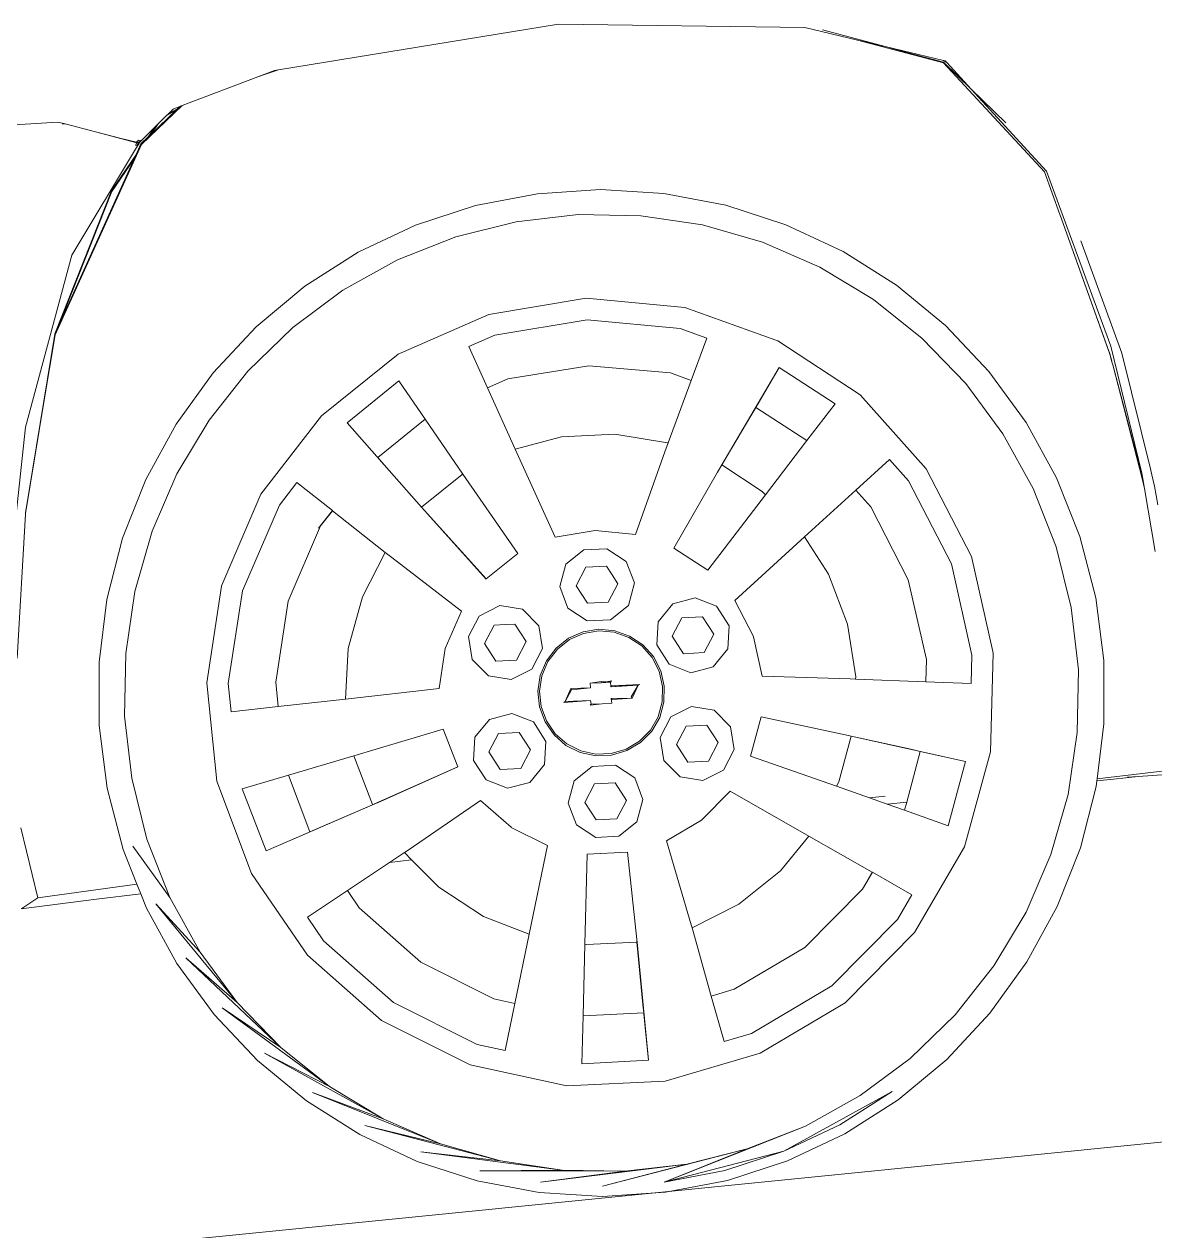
# Model space of a CAD drawing. Header units: millimetres. Extents: x 1010 to 1494, y -119 to 564.
# Drawn here: x 1418.109 to 1419.084, y 497.703 to 498.743 of the extents above; entities that cross this region are included whole.
import ezdxf

# ---------------------------------------------------------------- set-up
doc = ezdxf.new("R2010")
doc.units = ezdxf.units.MM
doc.layers.get('0').update_dxf_attribs({"lineweight": 9})
doc.layers.add('80', color=1, linetype='Continuous', lineweight=9)
doc.layers.add('Edges', color=7, linetype='Continuous', lineweight=9)

# ---------------------------------------------------------------- blocks, each defined once
blk = doc.blocks.new('chevy tahoe rs')
at = {"layer": 'Edges'}
for p, q in [((-57.698, -7.733), (-66.267, -8.707)), ((-50.221, -8.203), (-57.698, -7.733)), ((-48.634, -8.661), (-50.221, -8.203)), ((-47.765, -8.911), (-49.682, -8.299)), ((-66.91, -8.89), (-66.606, -8.803)), ((-66.392, -8.721), (-66.684, -8.816)), ((-66.606, -8.803), (-66.635, -8.808)), ((-66.606, -8.803), (-66.392, -8.742)), ((-66.467, -8.755), (-66.432, -8.749)), ((-66.424, -8.748), (-66.392, -8.742)), ((-66.392, -8.742), (-66.267, -8.707)), ((-66.267, -8.707), (-66.392, -8.721)), ((-48.634, -8.661), (-46.06, -9.479)), ((-47.765, -8.911), (-48.634, -8.661)), ((-66.91, -8.89), (-69.246, -9.653)), ((-66.684, -8.816), (-66.91, -8.89)), ((-66.646, -8.81), (-66.684, -8.816)), ((-47.308, -9.043), (-47.765, -8.911)), ((-47.267, -9.07), (-47.765, -8.911)), ((-47.267, -9.07), (-47.308, -9.043)), ((-47.308, -9.043), (-46.055, -9.404)), ((-47.266, -9.071), (-47.267, -9.07)), ((-46.05, -9.458), (-47.266, -9.071)), ((-46.06, -9.479), (-43.146, -12.94)), ((-46.055, -9.404), (-46.054, -9.404)), ((-46.054, -9.404), (-45.953, -9.474)), ((-46.054, -9.404), (-45.998, -9.42)), ((-45.25, -10.317), (-46.05, -9.458)), ((-45.998, -9.42), (-45.953, -9.474)), ((-45.953, -9.474), (-45.25, -10.317)), ((-70.541, -10.774), (-69.246, -9.653)), ((-69.445, -9.795), (-70.233, -10.478)), ((-69.445, -9.795), (-69.735, -9.933)), ((-69.677, -9.881), (-69.735, -9.933)), ((-69.677, -9.881), (-69.381, -9.74)), ((-69.677, -9.881), (-69.526, -9.744)), ((-69.526, -9.744), (-69.3, -9.67)), ((-69.381, -9.74), (-69.445, -9.795)), ((-69.3, -9.67), (-69.381, -9.74)), ((-69.246, -9.653), (-69.3, -9.67)), ((-73.044, -9.969), (-77.469, -10.031)), ((-72.831, -10.036), (-73.044, -9.969)), ((-72.831, -10.036), (-72.917, -10.029)), ((-71.922, -10.32), (-72.831, -10.036)), ((-70.544, -10.663), (-70.089, -10.252)), ((-70.311, -10.545), (-70.089, -10.252)), ((-70.003, -10.175), (-70.233, -10.478)), ((-70.089, -10.252), (-70.003, -10.175)), ((-69.735, -9.933), (-70.003, -10.175)), ((-71.922, -10.32), (-71.147, -10.562)), ((-70.676, -10.714), (-71.922, -10.32)), ((-70.692, -10.701), (-71.147, -10.562)), ((-71.009, -10.606), (-70.706, -10.701)), ((-70.62, -10.637), (-70.684, -10.695)), ((-70.565, -10.656), (-70.62, -10.637)), ((-70.311, -10.546), (-70.553, -10.754)), ((-70.234, -10.479), (-70.311, -10.545)), ((-70.311, -10.546), (-70.311, -10.545)), ((-70.233, -10.478), (-70.234, -10.479)), ((-43.083, -12.915), (-45.25, -10.317)), ((-44.247, -11.393), (-45.25, -10.317)), ((-73.446, -16.427), (-70.541, -10.774)), ((-72.821, -14.039), (-70.658, -10.81)), ((-70.553, -10.754), (-70.727, -11.094)), ((-70.676, -10.714), (-70.725, -10.787)), ((-70.678, -10.803), (-70.725, -10.787)), ((-70.706, -10.701), (-70.636, -10.725)), ((-70.684, -10.695), (-70.692, -10.701)), ((-70.633, -10.722), (-70.692, -10.701)), ((-70.626, -10.715), (-70.684, -10.695)), ((-70.678, -10.803), (-70.67, -10.79)), ((-70.658, -10.81), (-70.678, -10.803)), ((-70.676, -10.714), (-70.631, -10.729)), ((-70.67, -10.79), (-70.631, -10.729)), ((-70.658, -10.81), (-70.609, -10.737)), ((-70.636, -10.725), (-70.633, -10.722)), ((-70.636, -10.725), (-70.629, -10.726)), ((-70.633, -10.722), (-70.626, -10.715)), ((-70.633, -10.722), (-70.628, -10.723)), ((-70.631, -10.729), (-70.629, -10.726)), ((-70.609, -10.737), (-70.631, -10.729)), ((-70.629, -10.726), (-70.628, -10.723)), ((-70.615, -10.728), (-70.629, -10.726)), ((-70.628, -10.723), (-70.623, -10.716)), ((-70.615, -10.728), (-70.628, -10.723)), ((-70.626, -10.715), (-70.567, -10.658)), ((-70.623, -10.716), (-70.626, -10.715)), ((-70.615, -10.728), (-70.623, -10.716)), ((-70.544, -10.663), (-70.615, -10.728)), ((-70.609, -10.737), (-70.615, -10.728)), ((-70.567, -10.658), (-70.565, -10.656)), ((-70.544, -10.663), (-70.565, -10.656)), ((-70.781, -11.199), (-73.331, -16.175)), ((-71.517, -12.136), (-70.727, -11.094)), ((-70.781, -11.199), (-71.508, -12.157)), ((-70.727, -11.094), (-70.781, -11.199)), ((-73.448, -16.402), (-71.517, -12.136)), ((-71.508, -12.157), (-73.331, -16.175)), ((-58.58, -12.854), (-56.658, -12.823)), ((-56.658, -12.823), (-54.748, -13.033)), ((-60.484, -13.125), (-62.338, -13.634)), ((-60.484, -13.125), (-58.58, -12.854)), ((-54.748, -13.033), (-52.878, -13.481)), ((-43.145, -12.937), (-43.146, -12.94)), ((-43.146, -12.94), (-42.747, -14.254)), ((-42.747, -14.254), (-43.145, -12.937)), ((-41.391, -18.324), (-43.083, -12.915)), ((-59.268, -13.673), (-57.373, -13.548)), ((-57.373, -13.548), (-55.478, -13.673)), ((-52.878, -13.481), (-51.079, -14.16)), ((-64.113, -14.37), (-62.338, -13.634)), ((-61.131, -14.045), (-59.268, -13.673)), ((-55.478, -13.673), (-53.615, -14.045)), ((-74.476, -19.193), (-72.821, -14.039)), ((-62.93, -14.657), (-61.131, -14.045)), ((-53.615, -14.045), (-51.817, -14.657)), ((-49.38, -15.058), (-51.079, -14.16)), ((-42.747, -14.254), (-42.739, -14.27)), ((-41.443, -18.542), (-42.739, -14.27)), ((-41.455, -18.482), (-42.739, -14.27)), ((-65.783, -15.323), (-64.113, -14.37)), ((-64.633, -15.499), (-62.93, -14.657)), ((-51.817, -14.657), (-50.113, -15.499)), ((-67.32, -16.478), (-65.783, -15.323)), ((-49.38, -15.058), (-47.807, -16.163)), ((-41.061, -18.558), (-42.149, -15.081)), ((-66.212, -16.558), (-64.633, -15.499)), ((-50.113, -15.499), (-48.534, -16.558)), ((-60.242, -16.448), (-57.254, -16.102)), ((-57.254, -16.102), (-54.275, -16.526)), ((-73.448, -16.406), (-74.608, -21.795)), ((-74.08, -19.356), (-73.447, -16.414)), ((-73.884, -18.455), (-73.446, -16.427)), ((-73.333, -16.178), (-73.448, -16.402)), ((-73.448, -16.402), (-73.448, -16.406)), ((-73.448, -16.406), (-73.447, -16.414)), ((-73.447, -16.414), (-73.446, -16.423)), ((-73.446, -16.427), (-73.446, -16.423)), ((-73.331, -16.175), (-73.333, -16.178)), ((-68.699, -17.816), (-67.32, -16.478)), ((-63.051, -17.526), (-60.242, -16.448)), ((-47.807, -16.163), (-46.384, -17.456)), ((-67.64, -17.814), (-66.212, -16.558)), ((-60.086, -17.083), (-57.262, -16.757)), ((-57.262, -16.757), (-54.448, -17.158)), ((-54.275, -16.526), (-51.562, -17.65)), ((-48.534, -16.558), (-47.106, -17.814)), ((-60.895, -17.394), (-60.086, -17.083)), ((-54.448, -17.158), (-53.647, -17.49)), ((-65.475, -19.284), (-63.051, -17.526)), ((-60.895, -17.394), (-60.388, -18.677)), ((-53.647, -17.49), (-54.186, -18.758)), ((-46.384, -17.456), (-45.135, -18.918)), ((-69.901, -19.317), (-68.699, -17.816)), ((-68.892, -19.246), (-67.64, -17.814)), ((-51.496, -17.678), (-51.562, -17.65)), ((-49.074, -19.44), (-51.496, -17.678)), ((-47.106, -17.814), (-45.854, -19.246)), ((-64.702, -19.535), (-63.072, -18.338)), ((-63.072, -18.338), (-62.329, -19.536)), ((-59.755, -18.43), (-57.278, -18.159)), ((-57.278, -18.159), (-54.809, -18.495)), ((-40.632, -22.23), (-41.391, -18.324)), ((-73.884, -18.455), (-74.608, -21.81)), ((-74.08, -19.356), (-73.884, -18.455)), ((-60.388, -18.677), (-59.755, -18.43)), ((-60.388, -18.677), (-59.637, -20.577)), ((-54.809, -18.495), (-54.186, -18.758)), ((-51.495, -18.49), (-53.384, -21.364)), ((-51.495, -18.49), (-52.266, -19.668)), ((-51.495, -18.49), (-49.853, -19.67)), ((-41.444, -18.519), (-41.455, -18.482)), ((-41.443, -18.542), (-41.455, -18.482)), ((-41.44, -18.531), (-41.444, -18.519)), ((-41.438, -18.559), (-41.443, -18.542)), ((-41.427, -18.589), (-41.44, -18.531)), ((-41.43, -18.565), (-41.44, -18.531)), ((-41.439, -18.561), (-41.438, -18.559)), ((-41.433, -18.578), (-41.439, -18.561)), ((-41.426, -18.597), (-41.433, -18.578)), ((-41.429, -18.571), (-41.43, -18.565)), ((-41.427, -18.589), (-41.429, -18.571)), ((-41.429, -18.571), (-41.421, -18.608)), ((-41.427, -18.589), (-41.426, -18.597)), ((-41.426, -18.597), (-41.425, -18.606)), ((-41.425, -18.606), (-41.398, -18.736)), ((-41.392, -18.741), (-41.425, -18.606)), ((-40.359, -22.159), (-41.061, -18.558)), ((-54.978, -20.618), (-54.186, -18.758)), ((-45.135, -18.918), (-44.079, -20.524)), ((-41.389, -18.773), (-41.398, -18.736)), ((-41.392, -18.741), (-41.382, -18.792)), ((-41.389, -18.773), (-41.383, -18.807)), ((-41.379, -18.82), (-41.383, -18.807)), ((-41.375, -18.841), (-41.379, -18.82)), ((-41.361, -18.903), (-41.375, -18.841)), ((-41.333, -19.022), (-41.361, -18.903)), ((-40.74, -21.825), (-41.361, -18.903)), ((-40.634, -22.39), (-41.361, -18.903)), ((-41.318, -19.092), (-41.333, -19.022)), ((-75.158, -23.508), (-74.476, -19.193)), ((-74.608, -21.81), (-74.08, -19.356)), ((-74.608, -21.795), (-74.08, -19.356)), ((-70.905, -20.957), (-69.901, -19.317)), ((-69.948, -20.83), (-68.892, -19.246)), ((-67.429, -21.572), (-65.475, -19.284)), ((-49.074, -19.44), (-47.181, -21.778)), ((-45.854, -19.246), (-44.799, -20.83)), ((-63.853, -20.596), (-64.702, -19.535)), ((-64.702, -19.535), (-63.851, -20.594)), ((-63.82, -20.632), (-62.329, -19.536)), ((-62.329, -19.536), (-61.258, -21.261)), ((-52.429, -19.915), (-52.266, -19.668)), ((-52.266, -19.668), (-50.762, -20.748)), ((-49.853, -19.67), (-50.762, -20.748)), ((-52.429, -19.915), (-53.383, -21.365)), ((-58.209, -20.273), (-59.637, -20.577)), ((-58.209, -20.273), (-56.584, -20.273)), ((-56.584, -20.273), (-54.995, -20.611)), ((-44.079, -20.524), (-43.233, -22.25)), ((-70.788, -22.539), (-69.948, -20.83)), ((-63.853, -20.596), (-63.851, -20.594)), ((-63.638, -20.865), (-63.853, -20.596)), ((-63.851, -20.594), (-63.82, -20.632)), ((-63.636, -20.863), (-63.82, -20.632)), ((-63.638, -20.865), (-63.636, -20.863)), ((-62.565, -22.204), (-63.638, -20.865)), ((-63.636, -20.863), (-62.564, -22.203)), ((-59.637, -20.577), (-58.556, -23.314)), ((-55.089, -20.878), (-56.108, -23.346)), ((-55.089, -20.878), (-54.978, -20.618)), ((-54.995, -20.611), (-54.978, -20.618)), ((-52.101, -22.333), (-50.762, -20.748)), ((-44.799, -20.83), (-43.958, -22.539)), ((-71.695, -22.709), (-70.905, -20.957)), ((-66.882, -21.931), (-66.319, -21.272)), ((-66.319, -21.272), (-65.28, -22.177)), ((-62.564, -22.203), (-61.282, -21.272)), ((-61.282, -21.272), (-61.258, -21.261)), ((-61.258, -21.261), (-59.709, -23.757)), ((-67.429, -21.572), (-68.752, -24.274)), ((-54.967, -23.819), (-53.522, -21.574)), ((-54.965, -23.819), (-53.519, -21.573)), ((-53.522, -21.574), (-53.384, -21.364)), ((-53.519, -21.573), (-53.383, -21.365)), ((-53.383, -21.365), (-53.384, -21.364)), ((-52.197, -22.226), (-53.383, -21.365)), ((-49.346, -22.328), (-48.282, -21.449)), ((-48.282, -21.449), (-47.737, -22.123)), ((-75.077, -26.19), (-74.609, -21.828)), ((-74.608, -21.814), (-74.609, -21.822)), ((-74.609, -21.822), (-74.609, -21.828)), ((-74.608, -21.795), (-74.608, -21.799)), ((-74.608, -21.81), (-74.608, -21.799)), ((-74.608, -21.81), (-74.608, -21.814)), ((-68.133, -24.484), (-66.882, -21.931)), ((-47.181, -21.778), (-45.929, -24.514)), ((-40.738, -21.837), (-40.74, -21.825)), ((-40.728, -21.881), (-40.738, -21.837)), ((-40.726, -21.89), (-40.728, -21.881)), ((-40.691, -22.056), (-40.726, -21.89)), ((-65.722, -22.689), (-65.28, -22.177)), ((-65.28, -22.177), (-65.66, -22.627)), ((-65.66, -22.627), (-65.277, -22.18)), ((-65.28, -22.177), (-65.277, -22.18)), ((-63.735, -23.523), (-65.277, -22.18)), ((-62.565, -22.204), (-62.564, -22.203)), ((-62.396, -22.415), (-62.565, -22.204)), ((-62.396, -22.413), (-62.564, -22.203)), ((-52.101, -22.333), (-53.967, -24.543)), ((-52.197, -22.226), (-52.101, -22.333)), ((-49.346, -22.328), (-50.972, -23.672)), ((-49.346, -22.328), (-48.915, -22.854)), ((-47.737, -22.123), (-46.554, -24.708)), ((-43.233, -22.25), (-42.609, -24.068)), ((-40.691, -22.056), (-40.69, -22.061)), ((-40.685, -22.084), (-40.69, -22.061)), ((-40.685, -22.088), (-40.685, -22.084)), ((-40.665, -22.179), (-40.685, -22.088)), ((-40.591, -22.581), (-40.632, -22.23)), ((-40.359, -22.159), (-40.359, -22.16)), ((-40.273, -22.606), (-40.359, -22.16)), ((-72.259, -24.547), (-71.695, -22.709)), ((-71.398, -24.342), (-70.788, -22.539)), ((-66.757, -24.866), (-65.66, -22.627)), ((-65.66, -22.627), (-65.722, -22.689)), ((-60.706, -24.481), (-62.396, -22.413)), ((-60.707, -24.483), (-62.396, -22.415)), ((-43.958, -22.539), (-43.348, -24.342)), ((-40.576, -22.701), (-40.634, -22.39)), ((-40.618, -22.465), (-40.634, -22.39)), ((-40.591, -22.581), (-40.597, -22.552)), ((-40.591, -22.581), (-40.576, -22.701)), ((-40.346, -24.63), (-40.576, -22.701)), ((-40.267, -22.637), (-40.273, -22.606)), ((-40.273, -22.606), (-40.268, -22.638)), ((-40.269, -22.64), (-40.268, -22.638)), ((-40.268, -22.642), (-40.269, -22.64)), ((-40.268, -22.638), (-40.267, -22.637)), ((-40.268, -22.638), (-40.266, -22.64)), ((-40.268, -22.642), (-40.266, -22.64)), ((-40.195, -23.216), (-40.268, -22.642)), ((-40.267, -22.637), (-40.266, -22.64)), ((-48.915, -22.854), (-47.892, -25.126)), ((-57.33, -23.172), (-58.556, -23.314)), ((-57.33, -23.172), (-57.329, -23.172)), ((-56.108, -23.346), (-57.329, -23.172)), ((-64.496, -24.841), (-63.735, -23.523)), ((-63.542, -23.691), (-63.735, -23.523)), ((-63.542, -23.691), (-61.509, -25.423)), ((-59.709, -23.757), (-60.706, -24.481)), ((-57.698, -23.738), (-58.268, -24.152)), ((-56.995, -23.738), (-57.698, -23.738)), ((-56.425, -24.152), (-56.995, -23.738)), ((-54.965, -23.819), (-54.967, -23.819)), ((-53.967, -24.543), (-54.965, -23.819)), ((-50.972, -23.672), (-53.19, -25.504)), ((-50.972, -23.672), (-50.298, -24.841)), ((-58.268, -24.152), (-58.485, -24.821)), ((-56.208, -24.821), (-56.425, -24.152)), ((-42.609, -24.068), (-42.219, -25.951)), ((-72.589, -26.441), (-72.259, -24.547)), ((-71.769, -26.211), (-71.398, -24.342)), ((-69.348, -27.223), (-68.76, -24.308)), ((-68.752, -24.274), (-68.76, -24.308)), ((-68.695, -27.271), (-68.133, -24.484)), ((-60.706, -24.481), (-60.707, -24.483)), ((-57.981, -24.817), (-57.664, -24.27)), ((-57.664, -24.27), (-57.032, -24.27)), ((-56.874, -24.543), (-57.032, -24.27)), ((-56.867, -24.544), (-56.874, -24.543)), ((-56.874, -24.543), (-56.716, -24.817)), ((-45.929, -24.514), (-45.421, -27.426)), ((-43.348, -24.342), (-42.977, -26.211)), ((-67.25, -27.31), (-66.757, -24.866)), ((-64.998, -26.386), (-64.496, -24.841)), ((-58.485, -24.821), (-58.268, -25.491)), ((-57.664, -25.365), (-57.981, -24.817)), ((-56.716, -24.817), (-57.032, -25.365)), ((-56.425, -25.491), (-56.208, -24.821)), ((-50.298, -24.841), (-49.795, -26.386)), ((-46.554, -24.708), (-46.065, -27.508)), ((-60.334, -25.309), (-60.977, -25.595)), ((-59.646, -25.456), (-60.334, -25.309)), ((-47.892, -25.126), (-47.449, -27.578)), ((-61.509, -25.423), (-62.052, -26.53)), ((-60.977, -25.595), (-61.329, -26.205)), ((-59.175, -25.979), (-59.646, -25.456)), ((-58.268, -25.491), (-57.698, -25.904)), ((-57.032, -25.365), (-57.664, -25.365)), ((-56.995, -25.904), (-56.425, -25.491)), ((-55.078, -25.51), (-55.549, -26.032)), ((-54.39, -25.363), (-55.078, -25.51)), ((-53.747, -25.649), (-54.39, -25.363)), ((-53.395, -26.259), (-53.747, -25.649)), ((-52.676, -26.626), (-53.19, -25.504)), ((-60.852, -26.441), (-60.536, -25.893)), ((-60.199, -25.893), (-60.536, -25.893)), ((-60.198, -25.892), (-60.199, -25.893)), ((-60.199, -25.893), (-59.903, -25.893)), ((-59.903, -25.893), (-59.587, -26.441)), ((-59.102, -26.678), (-59.175, -25.979)), ((-57.698, -25.904), (-56.995, -25.904)), ((-55.549, -26.032), (-55.623, -26.732)), ((-55.139, -26.492), (-54.823, -25.945)), ((-54.823, -25.945), (-54.19, -25.945)), ((-54.19, -25.945), (-53.874, -26.492)), ((-42.219, -25.951), (-42.067, -27.867)), ((-71.893, -28.112), (-71.769, -26.211)), ((-65.158, -27.919), (-64.998, -26.386)), ((-61.329, -26.205), (-61.256, -26.905)), ((-58.682, -26.685), (-58.292, -26.401)), ((-58.292, -26.401), (-57.84, -26.227)), ((-57.828, -26.276), (-58.268, -26.445)), ((-57.84, -26.227), (-57.36, -26.172)), ((-57.361, -26.222), (-57.828, -26.276)), ((-56.895, -26.289), (-57.361, -26.222)), ((-57.36, -26.172), (-56.881, -26.24)), ((-56.459, -26.469), (-56.895, -26.289)), ((-56.881, -26.24), (-56.434, -26.425)), ((-53.469, -26.959), (-53.395, -26.259)), ((-49.795, -26.386), (-49.626, -28.002)), ((-42.977, -26.211), (-42.853, -28.112)), ((-72.679, -28.361), (-72.589, -26.441)), ((-62.053, -26.531), (-62.296, -27.741)), ((-62.053, -26.531), (-62.052, -26.53)), ((-60.536, -26.989), (-60.852, -26.441)), ((-59.587, -26.441), (-59.903, -26.989)), ((-59.454, -27.288), (-59.102, -26.678)), ((-58.996, -27.052), (-58.682, -26.685)), ((-58.648, -26.722), (-58.954, -27.081)), ((-58.268, -26.445), (-58.648, -26.722)), ((-56.078, -26.745), (-56.459, -26.469)), ((-56.434, -26.425), (-56.044, -26.708)), ((-55.782, -27.112), (-56.078, -26.745)), ((-56.044, -26.708), (-55.739, -27.085)), ((-55.623, -26.732), (-55.271, -27.342)), ((-54.823, -27.04), (-55.139, -26.492)), ((-53.874, -26.492), (-54.19, -27.04)), ((-52.676, -26.626), (-52.676, -26.627)), ((-52.464, -27.841), (-52.676, -26.627)), ((-61.256, -26.905), (-60.785, -27.428)), ((-59.903, -26.989), (-60.536, -26.989)), ((-59.209, -27.487), (-58.996, -27.052)), ((-58.954, -27.081), (-59.161, -27.503)), ((-55.586, -27.539), (-55.782, -27.112)), ((-55.739, -27.085), (-55.538, -27.524)), ((-54.19, -27.04), (-54.823, -27.04)), ((-53.94, -27.482), (-53.469, -26.959)), ((-69.19, -30.227), (-69.348, -27.223)), ((-68.65, -28.136), (-68.695, -27.271)), ((-67.211, -28.047), (-67.25, -27.31)), ((-60.785, -27.428), (-60.096, -27.574)), ((-60.096, -27.574), (-59.454, -27.288)), ((-59.305, -27.96), (-59.209, -27.487)), ((-59.161, -27.503), (-59.254, -27.964)), ((-55.271, -27.342), (-54.628, -27.628)), ((-54.628, -27.628), (-53.94, -27.482)), ((-46.065, -27.508), (-46.133, -28.373)), ((-45.412, -27.478), (-45.647, -30.476)), ((-45.412, -27.478), (-45.421, -27.426)), ((-62.296, -27.741), (-65.158, -27.919)), ((-57.359, -27.767), (-57.702, -27.794)), ((-57.702, -27.794), (-57.367, -27.807)), ((-57.702, -27.794), (-57.702, -27.94)), ((-57.048, -27.764), (-57.367, -27.807)), ((-57.359, -27.767), (-57.367, -27.807)), ((-57.367, -27.807), (-57.085, -27.793)), ((-57.085, -27.793), (-57.359, -27.767)), ((-57.048, -27.764), (-57.085, -27.793)), ((-57.085, -27.793), (-57.085, -27.938)), ((-55.506, -28.003), (-55.586, -27.539)), ((-55.538, -27.524), (-55.455, -28)), ((-49.802, -28.048), (-52.464, -27.841)), ((-47.449, -27.578), (-47.506, -28.251)), ((-42.067, -27.867), (-42.157, -29.787)), ((-71.769, -30.013), (-71.893, -28.112)), ((-68.65, -28.136), (-67.211, -28.047)), ((-67.211, -28.047), (-65.158, -27.919)), ((-59.279, -28.444), (-59.305, -27.96)), ((-59.254, -27.964), (-59.23, -28.435)), ((-58.489, -28.319), (-58.303, -27.936)), ((-58.489, -28.319), (-58.28, -27.976)), ((-58.303, -27.936), (-58.28, -27.976)), ((-57.702, -27.94), (-58.303, -27.936)), ((-58.28, -27.976), (-57.702, -27.94)), ((-57.048, -27.909), (-57.085, -27.938)), ((-56.201, -27.911), (-57.085, -27.938)), ((-57.085, -27.938), (-56.245, -27.935)), ((-56.201, -27.911), (-57.048, -27.909)), ((-56.245, -27.935), (-56.475, -28.271)), ((-56.245, -27.935), (-56.453, -28.313)), ((-56.245, -27.935), (-56.201, -27.911)), ((-55.543, -28.473), (-55.506, -28.003)), ((-55.455, -28), (-55.493, -28.483)), ((-49.632, -28.063), (-49.802, -28.048)), ((-49.626, -28.002), (-49.632, -28.063)), ((-49.632, -28.063), (-47.506, -28.251)), ((-46.133, -28.373), (-47.506, -28.251)), ((-42.853, -28.112), (-42.977, -30.013)), ((-72.527, -30.277), (-72.679, -28.361)), ((-60.128, -28.604), (-60.816, -28.75)), ((-59.485, -28.89), (-60.128, -28.604)), ((-59.13, -28.903), (-59.279, -28.444)), ((-59.23, -28.435), (-59.083, -28.882)), ((-58.489, -28.319), (-58.53, -28.343)), ((-58.53, -28.343), (-57.715, -28.326)), ((-57.715, -28.326), (-58.489, -28.319)), ((-57.734, -28.471), (-57.701, -28.442)), ((-57.734, -28.471), (-57.37, -28.444)), ((-57.701, -28.442), (-57.715, -28.326)), ((-57.701, -28.442), (-57.37, -28.444)), ((-57.37, -28.444), (-57.076, -28.435)), ((-57.089, -28.297), (-56.453, -28.313)), ((-57.076, -28.435), (-57.089, -28.297)), ((-57.063, -28.326), (-57.089, -28.297)), ((-57.063, -28.326), (-56.453, -28.313)), ((-56.453, -28.313), (-56.475, -28.271)), ((-55.688, -28.92), (-55.543, -28.473)), ((-55.493, -28.483), (-55.642, -28.942)), ((-62.232, -28.975), (-64.986, -29.653)), ((-62.232, -28.975), (-61.851, -30.147)), ((-60.816, -28.75), (-61.287, -29.273)), ((-59.133, -29.5), (-59.485, -28.89)), ((-58.877, -29.315), (-59.13, -28.903)), ((-59.083, -28.882), (-58.837, -29.284)), ((-55.944, -29.315), (-55.688, -28.92)), ((-55.642, -28.942), (-55.905, -29.348)), ((-55.302, -28.944), (-55.654, -29.553)), ((-54.659, -28.658), (-55.302, -28.944)), ((-53.971, -28.804), (-54.659, -28.658)), ((-53.5, -29.327), (-53.971, -28.804)), ((-61.287, -29.273), (-61.36, -29.973)), ((-60.882, -29.739), (-60.565, -29.192)), ((-60.565, -29.192), (-59.933, -29.192)), ((-59.933, -29.192), (-59.617, -29.739)), ((-58.53, -29.652), (-58.877, -29.315)), ((-58.837, -29.284), (-58.5, -29.611)), ((-56.291, -29.634), (-55.944, -29.315)), ((-55.905, -29.348), (-56.261, -29.675)), ((-55.169, -29.791), (-54.852, -29.243)), ((-54.852, -29.243), (-54.22, -29.243)), ((-54.22, -29.243), (-53.904, -29.791)), ((-53.426, -30.027), (-53.5, -29.327)), ((-52.941, -30.247), (-52.56, -29.075)), ((-52.561, -29.073), (-49.979, -29.754)), ((-52.561, -29.073), (-52.56, -29.075)), ((-52.56, -29.075), (-49.978, -29.756)), ((-67.006, -30.149), (-64.986, -29.653)), ((-64.496, -31.163), (-64.986, -29.653)), ((-59.206, -30.199), (-59.133, -29.5)), ((-58.109, -29.889), (-58.53, -29.652)), ((-58.5, -29.611), (-58.09, -29.842)), ((-56.706, -29.853), (-56.291, -29.634)), ((-56.261, -29.675), (-56.688, -29.901)), ((-55.654, -29.553), (-55.58, -30.253)), ((-71.398, -31.881), (-71.769, -30.013)), ((-61.36, -29.973), (-61.008, -30.582)), ((-60.565, -30.287), (-60.882, -29.739)), ((-59.617, -29.739), (-59.933, -30.287)), ((-57.642, -30.014), (-58.109, -29.889)), ((-58.09, -29.842), (-57.635, -29.964)), ((-57.159, -30.014), (-57.642, -30.014)), ((-57.635, -29.964), (-57.164, -29.963)), ((-57.164, -29.963), (-56.706, -29.853)), ((-56.688, -29.901), (-57.159, -30.014)), ((-54.852, -30.339), (-55.169, -29.791)), ((-53.904, -29.791), (-54.22, -30.339)), ((-53.778, -30.636), (-53.426, -30.027)), ((-49.852, -29.79), (-50.298, -31.163)), ((-49.979, -29.754), (-49.851, -29.789)), ((-49.978, -29.756), (-49.852, -29.79)), ((-49.851, -29.789), (-49.852, -29.79)), ((-48.063, -30.28), (-49.852, -29.79)), ((-46.42, -30.728), (-49.851, -29.789)), ((-42.977, -30.013), (-43.348, -31.881)), ((-42.157, -29.787), (-42.331, -30.787)), ((-72.137, -32.16), (-72.527, -30.277)), ((-68.267, -33.076), (-69.19, -30.227)), ((-68.425, -30.499), (-67.006, -30.149)), ((-66.437, -31.905), (-67.006, -30.149)), ((-61.851, -30.147), (-64.34, -31.114)), ((-61.849, -30.148), (-64.338, -31.115)), ((-61.851, -30.147), (-61.849, -30.148)), ((-59.933, -30.287), (-60.565, -30.287)), ((-59.677, -30.722), (-59.206, -30.199)), ((-57.761, -30.328), (-58.33, -30.741)), ((-57.057, -30.328), (-57.761, -30.328)), ((-56.488, -30.741), (-57.057, -30.328)), ((-55.58, -30.253), (-55.109, -30.776)), ((-54.22, -30.339), (-54.852, -30.339)), ((-52.941, -30.247), (-50.373, -31.294)), ((-47.779, -30.359), (-48.262, -31.875)), ((-48.063, -30.28), (-47.779, -30.359)), ((-47.779, -30.359), (-46.42, -30.728)), ((-67.79, -32.419), (-68.425, -30.499)), ((-61.008, -30.582), (-60.366, -30.869)), ((-60.366, -30.869), (-59.677, -30.722)), ((-58.33, -30.741), (-58.547, -31.411)), ((-56.27, -31.411), (-56.488, -30.741)), ((-55.109, -30.776), (-54.421, -30.923)), ((-54.421, -30.923), (-53.778, -30.636)), ((-46.42, -30.728), (-47.035, -32.655)), ((-45.647, -30.476), (-46.575, -33.325)), ((-42.331, -30.787), (-42.446, -31.447)), ((-67.79, -32.419), (-64.49, -31.173)), ((-66.437, -31.905), (-64.491, -31.171)), ((-64.491, -31.171), (-64.496, -31.163)), ((-64.34, -31.114), (-64.491, -31.171)), ((-64.49, -31.173), (-64.491, -31.171)), ((-64.338, -31.115), (-64.49, -31.173)), ((-58.04, -31.414), (-57.724, -30.867)), ((-57.724, -30.867), (-57.091, -30.867)), ((-57.091, -30.867), (-56.775, -31.414)), ((-50.373, -31.294), (-50.298, -31.163)), ((-74.795, -33.502), (-75.211, -31.35)), ((-63.479, -32.599), (-61.203, -31.202)), ((-61.203, -31.202), (-60.318, -32.06)), ((-58.547, -31.411), (-58.33, -32.08)), ((-57.724, -31.962), (-58.04, -31.414)), ((-56.775, -31.414), (-57.091, -31.962)), ((-56.488, -32.08), (-56.27, -31.411)), ((-54.522, -32.119), (-53.614, -31.284)), ((-53.614, -31.284), (-51.285, -32.764)), ((-49.389, -31.695), (-50.373, -31.294)), ((-42.486, -31.681), (-42.458, -31.516)), ((-42.446, -31.447), (-42.458, -31.516)), ((-42.458, -31.516), (-41.947, -31.484)), ((-40.199, -31.3), (-42.446, -31.447)), ((-41.947, -31.484), (-41.197, -31.443)), ((-41.514, -31.45), (-41.197, -31.443)), ((-41.197, -31.443), (-37.08, -31.352)), ((-70.788, -33.685), (-71.398, -31.881)), ((-66.474, -31.919), (-67.79, -32.419)), ((-66.437, -31.905), (-66.474, -31.919)), ((-49.389, -31.695), (-48.909, -31.67)), ((-48.857, -31.912), (-49.389, -31.695)), ((-48.857, -31.912), (-48.262, -31.875)), ((-48.341, -32.123), (-48.857, -31.912)), ((-48.262, -31.875), (-48.341, -32.123)), ((-43.348, -31.881), (-43.958, -33.685)), ((-42.486, -31.681), (-43.051, -33.519)), ((-71.766, -33.239), (-72.137, -32.16)), ((-71.834, -32.077), (-70.788, -33.685)), ((-60.317, -32.061), (-60.318, -32.06)), ((-60.317, -32.061), (-59.242, -32.666)), ((-58.33, -32.08), (-57.761, -32.493)), ((-57.091, -31.962), (-57.724, -31.962)), ((-57.057, -32.493), (-56.488, -32.08)), ((-55.613, -32.696), (-54.523, -32.12)), ((-54.522, -32.119), (-54.523, -32.12)), ((-48.341, -32.123), (-47.035, -32.655)), ((-63.594, -32.669), (-63.479, -32.599)), ((-57.761, -32.493), (-57.057, -32.493)), ((-65.385, -33.742), (-64.063, -32.95)), ((-63.594, -32.669), (-64.063, -32.95)), ((-64.063, -32.95), (-63.388, -32.898)), ((-63.594, -32.669), (-63.388, -32.898)), ((-63.388, -32.898), (-62.596, -33.777)), ((-59.242, -32.666), (-59.929, -35.334)), ((-58.049, -32.986), (-58.249, -35.722)), ((-58.049, -32.986), (-56.816, -32.986)), ((-56.815, -32.985), (-56.816, -32.986)), ((-56.816, -32.986), (-56.665, -35.652)), ((-56.815, -32.985), (-56.664, -35.651)), ((-54.987, -35.292), (-55.613, -32.696)), ((-51.285, -32.764), (-52.197, -33.777)), ((-49.411, -33.955), (-51.285, -32.764)), ((-71.766, -33.239), (-74.795, -33.502)), ((-71.666, -33.532), (-71.766, -33.239)), ((-66.695, -35.641), (-68.267, -33.076)), ((-46.575, -33.325), (-48.214, -35.847)), ((-73.022, -33.635), (-75.316, -33.818)), ((-75.3, -33.804), (-74.797, -33.503)), ((-74.795, -33.502), (-74.797, -33.503)), ((-73.022, -33.635), (-71.666, -33.532)), ((-71.666, -33.532), (-71.513, -33.978)), ((-69.948, -35.393), (-70.788, -33.685)), ((-66.637, -34.493), (-65.385, -33.742)), ((-65.052, -34.286), (-65.385, -33.742)), ((-43.958, -33.685), (-44.799, -35.393)), ((-43.051, -33.519), (-43.841, -35.271)), ((-70.667, -35.704), (-71.513, -33.978)), ((-71.224, -33.858), (-69.948, -35.393)), ((-71.224, -33.858), (-68.892, -36.977)), ((-62.596, -33.777), (-61.282, -34.732)), ((-52.197, -33.777), (-53.511, -34.732)), ((-49.411, -33.955), (-49.737, -34.457)), ((-49.406, -33.958), (-49.737, -34.457)), ((-49.411, -33.955), (-49.406, -33.958)), ((-48.242, -34.698), (-49.406, -33.958)), ((-66.184, -35.232), (-66.637, -34.493)), ((-63.261, -36.021), (-65.052, -34.286)), ((-49.737, -34.457), (-51.573, -36.144)), ((-59.929, -35.334), (-61.282, -34.732)), ((-54.967, -35.38), (-53.511, -34.732)), ((-48.242, -34.698), (-48.714, -35.425)), ((-70.395, -35.549), (-68.892, -36.977)), ((-70.395, -35.549), (-67.64, -38.41)), ((-68.892, -36.977), (-69.948, -35.393)), ((-64.143, -37.211), (-66.184, -35.232)), ((-60.464, -37.413), (-59.929, -35.334)), ((-54.967, -35.38), (-54.987, -35.292)), ((-54.967, -35.38), (-54.484, -37.48)), ((-48.714, -35.425), (-50.806, -37.349)), ((-44.799, -35.393), (-45.854, -36.977)), ((-43.841, -35.271), (-44.845, -36.911)), ((-69.61, -37.31), (-70.667, -35.704)), ((-64.535, -37.735), (-66.695, -35.641)), ((-58.407, -37.89), (-58.249, -35.722)), ((-58.249, -35.722), (-58.209, -35.73)), ((-56.662, -35.73), (-58.209, -35.73)), ((-56.665, -35.652), (-56.662, -35.73)), ((-56.664, -35.651), (-56.66, -35.73)), ((-56.66, -35.73), (-56.662, -35.73)), ((-56.573, -37.635), (-56.662, -35.73)), ((-56.491, -39.336), (-56.66, -35.73)), ((-48.214, -35.847), (-50.429, -37.884)), ((-61.09, -37.245), (-63.261, -36.021)), ((-51.573, -36.144), (-53.776, -37.31)), ((-67.64, -38.41), (-68.892, -36.977)), ((-45.854, -36.977), (-47.106, -38.41)), ((-44.845, -36.911), (-46.046, -38.412)), ((-68.361, -38.772), (-69.61, -37.31)), ((-69.36, -37.122), (-67.64, -38.41)), ((-69.36, -37.122), (-66.212, -39.666)), ((-61.667, -38.607), (-64.143, -37.211)), ((-60.464, -37.413), (-61.09, -37.245)), ((-60.829, -38.831), (-60.464, -37.413)), ((-53.776, -37.31), (-54.484, -37.48)), ((-50.806, -37.349), (-53.319, -38.679)), ((-61.914, -39.213), (-64.535, -37.735)), ((-56.573, -37.635), (-56.561, -37.892)), ((-54.162, -38.881), (-54.484, -37.48)), ((-58.513, -39.347), (-58.407, -37.89)), ((-56.561, -37.892), (-58.407, -37.89)), ((-56.561, -37.892), (-56.56, -37.931)), ((-56.56, -37.931), (-56.491, -39.336)), ((-50.429, -37.884), (-53.03, -39.261)), ((-66.212, -39.666), (-67.64, -38.41)), ((-47.106, -38.41), (-48.534, -39.666)), ((-46.046, -38.412), (-47.426, -39.75)), ((-66.939, -40.065), (-68.361, -38.772)), ((-68.136, -38.554), (-66.212, -39.666)), ((-68.136, -38.554), (-64.633, -40.724)), ((-60.829, -38.831), (-61.667, -38.607)), ((-53.319, -38.679), (-54.162, -38.881)), ((-59.008, -39.991), (-61.914, -39.213)), ((-53.088, -39.291), (-53.03, -39.261)), ((-56.491, -39.336), (-58.513, -39.347)), ((-56.013, -39.993), (-53.088, -39.291)), ((-66.743, -39.82), (-64.633, -40.724)), ((-66.743, -39.82), (-62.93, -41.567)), ((-64.633, -40.724), (-66.212, -39.666)), ((-59.008, -39.991), (-56.013, -39.993)), ((-48.534, -39.666), (-50.113, -40.724)), ((-47.426, -39.75), (-48.963, -40.905)), ((-65.366, -41.17), (-66.939, -40.065)), ((-62.93, -41.567), (-64.633, -40.724)), ((-52.51, -42.298), (-49.135, -40.643)), ((-50.113, -40.724), (-51.817, -41.567)), ((-49.135, -40.643), (-50.77, -41.577)), ((-65.202, -40.903), (-62.93, -41.567)), ((-65.202, -40.903), (-61.131, -42.179)), ((-48.963, -40.905), (-50.632, -41.858)), ((-63.666, -42.068), (-65.366, -41.17)), ((-63.538, -41.783), (-61.131, -42.179)), ((-63.538, -41.783), (-59.268, -42.551)), ((-61.131, -42.179), (-62.93, -41.567)), ((-56.19, -43.062), (-51.817, -41.567)), ((-51.817, -41.567), (-53.615, -42.179)), ((-50.77, -41.577), (-52.51, -42.298)), ((-61.868, -42.747), (-63.666, -42.068)), ((-59.268, -42.551), (-61.131, -42.179)), ((-58.073, -43.092), (-53.615, -42.179)), ((-56.19, -43.062), (-53.615, -42.179)), ((-53.615, -42.179), (-55.478, -42.551)), ((-50.632, -41.858), (-52.408, -42.595)), ((-61.776, -42.448), (-59.268, -42.551)), ((-61.776, -42.448), (-57.373, -42.675)), ((-59.944, -42.887), (-55.478, -42.551)), ((-57.373, -42.675), (-59.268, -42.551)), ((-58.073, -43.092), (-55.478, -42.551)), ((-55.478, -42.551), (-57.373, -42.675)), ((-56.19, -43.062), (-52.51, -42.298)), ((-52.51, -42.298), (-54.326, -42.796)), ((-61.868, -42.747), (-59.998, -43.195)), ((-59.944, -42.887), (-57.373, -42.675)), ((-54.326, -42.796), (-56.19, -43.062)), ((-52.408, -42.595), (-54.262, -43.103)), ((-58.087, -43.405), (-59.998, -43.195)), ((-54.262, -43.103), (-56.165, -43.374)), ((-56.165, -43.374), (-58.087, -43.405))]:
    blk.add_line(p, q, dxfattribs=at)

msp = doc.modelspace()

# ---------------------------------------------------------------- linework, layer by layer
at = {"layer": '80'}
msp.add_line((1420.13906, 497.88435), (1416.53906, 497.52435), dxfattribs=at)

# ---------------------------------------------------------------- block references
at = {"xscale": 0.02833922161548831, "yscale": 0.02833922161548831, "zscale": 0.02833922161548831, "rotation": 2.776414994001716}
msp.add_blockref('chevy tahoe rs', (1420.19212, 499.04098), dxfattribs=at)

doc.saveas('drawing.dxf')
